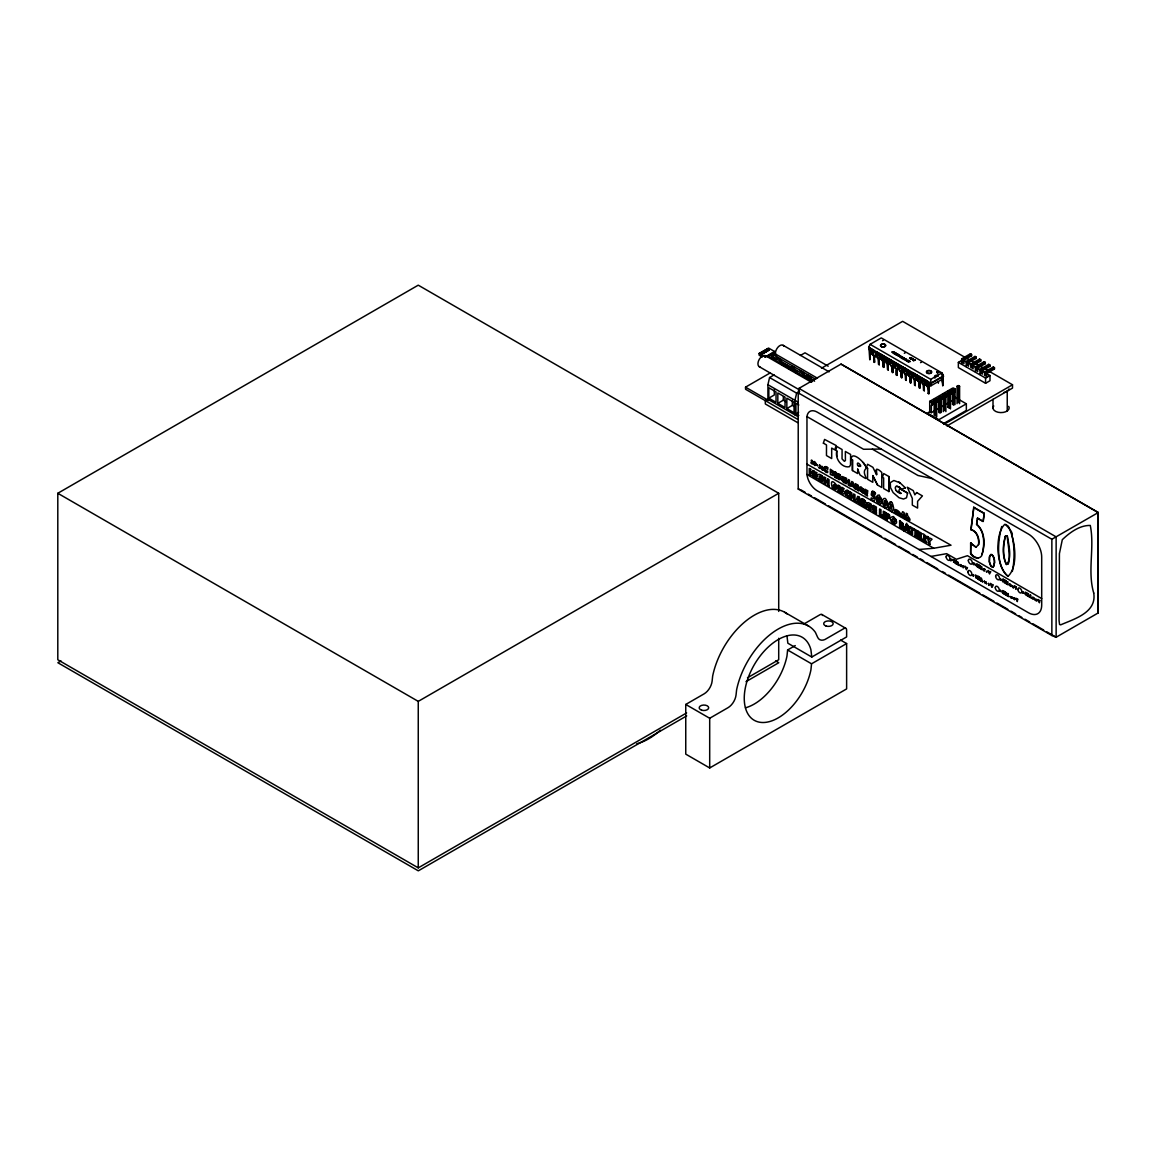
<?xml version="1.0" encoding="UTF-8"?>
<svg xmlns="http://www.w3.org/2000/svg" width="1156" height="1156" viewBox="0 0 1156 1156"><rect width="100%" height="100%" fill="white"/><g stroke="black" fill="none" stroke-linecap="round" stroke-linejoin="round"><path stroke-width="1.5" d="M1012.309 571.469C1014.578 560.79 1014.766 547.25 1012.049 535.748C1014.404 531.038 999.738 520.272 1008.278 526.226C1015.373 540.112 1018.653 566.411 1008.032 576.295C995.764 567.379 994.666 533.523 1004.853 524.26M1008.032 576.295C995.562 565.717 997.7 540.835 1001.732 526.515M1007.512 564.345C1012.439 562.38 1004.969 527.57 1007.714 537.468C1008.726 545.531 1012.338 558.738 1006.312 564.576C1002.18 556.195 1002.7 544.837 1005.417 536.138C1003.264 545.112 1002.324 556.05 1006.573 564.417L1007.772 564.2M887.129 501.718C887.432 510.562 888.53 501.14 885.164 498.409C879.759 497.629 884.051 511.125 886.941 507.498M893.501 507.86C894.715 506.473 891.724 513.553 891.117 511.299M876.971 496.531L876.739 498.265L877.346 495.389L879.196 494.985L881.363 499.161L881.175 498.279M893.386 506.949C891.449 495.592 885.279 505.88 890.582 510.909M977.6 518.105L976.762 524.304C985.187 531.312 985.201 544.895 982.036 554.374C984.681 544.635 984.97 531.471 976.488 524.448L977.6 518.105L983.279 521.385L984.247 513.293L973.814 507.267L970.852 529.65C977.34 531.312 979.219 539.621 978.568 544.577C979.883 538.783 977.123 530.763 970.852 529.65M814.445 465.304C815.385 466.692 817.003 462.4 814.388 461.605M823.679 468.715L823.607 467.963L823.534 469.495M879.918 501.314C878.632 489.075 877.303 505.822 879.846 502.036M885.453 505.866C887.244 504.377 884.672 498.091 884.354 501.588M885.958 504.71L886.002 503.554M813.564 463.744L814.229 461.547M821.381 467.385L821.381 468.252L821.454 466.721M898.732 486.734L899.715 487.384L896.102 486.286C894.123 487.673 896.073 490.953 897.75 492.167C905.22 496.444 895.192 489.017 901.275 493.337M815.023 464.293L814.705 462.501M822.826 469.061L822.451 467.053M822.364 481.676L823.332 479.249L820.529 477.63L820.442 478.931L821.685 479.538L820.442 478.931M863.835 492.702L864.226 491.054L861.856 489.682L861.784 490.78C864.197 493.366 858.908 490.187 860.945 488.367M867.101 506.545C865.223 504.536 872.592 514.796 872.448 507.6L869.558 506.039L870.8 507.903L869.558 507.282M889.643 518.322L889.369 514.955L885.857 512.672L885.857 518.928L887.36 519.694L885.857 518.928M806.96 416.594L806.96 474.48A14.638 8.453 60 0 0 817.22 490.794L1028.45 612.738A18.756 10.823 60 0 0 1041.7 605.079L1041.7 557.033A18.756 10.823 60 0 0 1028.45 534.072L817.22 412.128A14.638 8.453 60 0 0 806.96 416.594L863.546 449.265L881.175 449.048M822.711 469.192L822.35 466.995M903.689 528.09C903.472 526.587 902.764 523.09 903.356 524.304M833.837 472.038L834.329 474.567L833.36 471.287L830.326 469.206L830.326 474.509L833.505 475.737M817.552 476.388C817.364 470.29 827.985 479.682 819.142 476.778M839.025 478.396L837.421 474.206M840.658 488.439L840.672 489.277L840.903 487.442M858.59 487.485L858.662 486.82M865.801 502.239C866.48 504.854 864.413 497.831 861.812 498.785L861.812 505.056C864.746 508.221 862.651 499.681 863.229 505.866M866.798 504.059L867.462 502.802L866.711 505.36M891.955 519.347L893.588 518.423L894.831 521.891M907.605 493.063L899.7 488.555L907.605 493.063L906.506 497.803L903.501 499.045L899.021 497.716L893.126 492.572L890.496 487.615L890.279 482.659L893.863 480.491L900.163 482.89L898.732 481.922M825.716 468.223L825.427 469.379M842.334 478.396C849.227 490.91 834.444 472.284 844.588 477.515L844.516 479.205L842.493 477.992M849.039 495.722L846.972 494.696L846.741 492.181M846.683 493.843L846.683 492.34M870.165 508.51L868.156 506.039L869.211 504.262M868.344 506.429L868.272 504.84M976.314 564.735L977.369 566.874L975.78 565.212M1003.61 592.898C1000.648 591.366 1005.879 591.467 1002.353 590.557M994.001 566.339L994.348 560.01L992.86 555.805L990.721 554.577L992.079 554.605L994.001 557.51L994.796 562.365L992.86 567.336L990.721 566.108L989.218 561.859L989.218 557.048L990.981 554.418M1014.679 599.588L1014.231 598.317M992.86 567.336L990.981 565.949L989.478 561.7L989.825 555.4M826.237 472.168C824.56 472.949 822.884 463.108 827.739 467.79L827.739 469.437M824.228 468.267L824.445 467.197M844.993 492.225L845.253 493.785L845.339 490.91L846.539 490.158L848.562 490.982L847.464 490.317M952.515 560.255L952.761 559.533M820.514 466.865L820.341 468.498M1011.384 597.594C1013.422 600.802 1011.601 594.054 1011.413 597.869M820.457 466.576C818.072 461.62 821.092 467.905 818.593 467.573L820.009 468.469M961.228 565.226L960.65 564.562L960.997 565.457M973.106 576.28C974.84 574.792 972.066 573.665 973.381 575.659M795.241 645.583L787.612 649.99L786.961 656.146A47.931 27.672 -60 0 1 745.447 707.804M846.625 643.56L811.555 663.804L810.905 669.974A47.931 27.672 -60 0 1 758.712 722.038A47.931 27.672 -60 0 1 758.712 657.909A47.931 27.672 -60 0 1 810.905 649.715L811.787 657.042L846.625 636.927L846.625 630.063A3.786 2.182 -60 0 0 843.952 628.532L824.878 639.543A12.716 7.341 -60 0 1 817.668 637.361L815.413 632.39A60.849 35.128 -60 0 0 772.54 632.737A60.849 35.128 -60 0 0 736.603 689.886L736.054 694.915A11.473 6.618 -60 0 1 728.02 707.689L709.697 718.266L685.754 704.452L685.754 754.131L709.697 767.96L846.625 688.904L846.625 643.56L840.629 640.106M840.47 479.133L838.721 475.896L839.386 476.445M844.444 492.846C845.657 492.181 839.357 488.28 844.212 488.887L842.406 487.427M971.112 529.491L973.814 507.267M977.326 518.249L983.019 521.529L984.247 513.293M907.59 517.527L907.388 520.084L906.217 519.405L906.217 513.25L907.431 513.9C906.131 515.735 912.994 520.475 908.529 520.735L908.24 517.801M888.372 516.761L887.75 515.07M880.207 504.652L881.436 502.817L881.436 499.117M833.129 473.902C834.603 474.769 829.618 466.749 832.479 474.394M835.369 487.789C837.031 482.746 830.34 484.277 834.935 487.904M768.408 356.294L769.723 354.979L813.853 380.454M888.877 503.409L888.762 504.189M873.719 498.496L873.416 496.69C869.673 495.476 871.769 487.846 875.468 493.092L875.092 494.566L873.329 493.554L873.083 494.638C877.346 496.632 874.774 504.045 871.263 499.638C869.919 495.129 874.355 501.386 873.705 497.282M901.926 524.029C901.926 521.529 900.235 524.708 902.056 523.769M973.959 564.46L974.233 563.405M798.218 392.823L798.955 388.387L841.019 364.097L1097.94 512.296L1098.2 612.94L1056.136 637.231L1051.859 635.511L798.218 489.075L798.218 392.823L1051.859 539.26L1098.2 512.585L841.019 364.097M864.124 502.715C865.136 500.028 861.336 501.747 864.226 502.658M923.774 535.806L924.424 537.526L923.601 535.604M924.583 536.731L924.424 537.526M811.989 461.793C809.33 458.296 814.474 460.767 812.003 463.094C815.067 465.247 808.319 463.151 811.974 461.562M973.843 563.391L973.193 564.504L974.45 564.749M1036.527 599.95L1035.877 600.701C1038.623 602.767 1035.314 597.19 1036.513 599.95M890.481 504.305L890.395 508.207L890.308 507.224M798.016 416.651L767.916 399.297L767.916 384.731L769.564 377.535L774.159 374.891M796.657 393.141L794.952 400.337L795.01 414.917M840.759 489.219C843.504 493.048 842.652 492.167 840.34 492.124L842.71 494.147L844.357 493.525M834.401 474.538L833.996 475.419M903.139 528.552L903.746 527.815M1013.942 597.825L1014.217 598.967M1013.581 586.482L1012.67 586.265M925.855 538.754C927.603 534.968 917.994 529.217 922.112 539.866C925.927 543.522 921.578 533.162 924.959 541.398L926.707 542.41L924.858 541.456L923.514 538.277M1023.363 593.259L1023.378 592.537M881.436 502.817L881.248 503.51M887.129 506.993L887.389 506.256M890.077 483.511L890.322 482.63M860.685 488.959L860.873 488.41M823.347 443.21L824.575 439.425L836.178 445.522L834.777 449.857L831.684 448.08L831.684 458.571L826.468 455.551L826.497 444.959L823.404 443.182M835.629 450.291L836.857 446.505L842.088 449.525L842.045 458.903L844.371 461.316L845.412 460.55L845.368 451.476L850.628 454.453L850.513 464.9L849.458 466.706C842.016 468.368 834.661 458.643 836.8 450.97L835.687 450.262M825.5 468.671L826.28 468.093M953.18 560.284L953.469 560.212M1025.314 593.649L1026.369 595.167L1024.765 593.606L1025.256 592.132L1026.369 592.725L1025.314 593.649M888.877 491.517L883.603 488.54L883.646 477.963L882.433 477.312L883.704 473.555L888.877 476.532L888.877 491.517L888.877 476.532M961.33 566.715L960.723 565.876M771.688 354.878L771.616 353.852L770.532 354.415M1014.693 599.574L1014.115 599.4M866.422 467.616L867.592 468.296L866.379 467.645L867.592 464.25L872.91 467.327C882.187 486.344 869.847 460.883 881.797 472.457L881.753 487.471L877.52 485.029L872.794 475.622L877.52 485.029M1002.035 590.846L1002.021 592.06M851.885 484.899C851.842 481.041 854.111 487.283 851.813 484.942L852.391 483.497M859.038 501.01L857.781 500.389C858.59 495.418 859.602 505.028 858.373 498.742M857.868 500.331L858.46 498.684M898.559 491.777L899.758 488.526M902.72 515.301C904.642 512.267 902.244 516.746 903.775 515.908M907.099 526.76L907.59 529.159L906.42 528.48L907.012 526.818M896.001 510.909L895.857 513.423L894.686 512.744C891.912 504.623 904.483 514.478 899.108 515.301C898.978 509.232 898.4 514.969 896.897 514.015L896.94 512.122M849.906 485.809L851.755 481.488L853.056 482.24L854.775 488.54L853.215 486.719L849.978 485.78M857.391 501.401L861.191 504.695L857.477 501.357L857.015 502.282L855.527 501.415L857.694 496.314L859.24 497.196L861.278 504.637L859.24 497.196M904.165 529.506C910.596 511.833 902.908 538.277 904.252 529.448M902.417 516.183L902.041 516.992L900.712 516.226L902.619 511.689L903.992 512.484L905.813 519.131L902.417 516.183L904.151 517.194M905.654 530.358L906.116 529.434L909.917 532.728L907.879 525.286L906.246 524.448M966.185 568.521L967.485 567.538L966.416 569.706L964.957 566.18L966.185 568.521L965.693 566.512M989.319 572.784L990.62 571.815L989.55 573.968L988.178 570.414L989.392 572.74M962.919 565.848L963.96 566.353L963.223 567.856L962.861 566.079M978.568 544.577L976.011 547.265L970.635 543.045L976.011 547.265M983.756 570.63L983.915 568.795L984.883 569.359L984.218 570.804L984.363 569.402M984.218 570.804L984.883 569.359M992.151 587.234L993.25 584.907L992.513 584.488L991.891 585.933L990.548 583.361L991.646 586.93M869.745 350.586L868.662 347.262L870.107 344.344L881.277 337.899L942.01 372.955L943.455 376.292L942.371 379.197L930.84 385.858L875.858 354.112M837.536 473.989L837.638 473.873M982.297 554.215C980.895 559.663 973.627 559.099 970.635 553.608L970.635 543.045M838.794 475.853L840.34 475.217L838.143 473.743M838.736 479.422L837.074 477.948L837.652 477.081L838.924 478.353M986.921 572.104C984.898 571.237 987.629 570.616 986.848 571.787M975.707 564.041L976.907 563.839L977.369 564.981M863.648 492.933L863.489 493.063M814.532 462.487L814.705 464.654M929.251 539.433L930.334 538.234L932.039 539.231L929.915 541.355L929.915 544.375L928.499 543.551C930.421 541.673 923.832 533.783 928.311 537.078L929.337 539.375L928.311 537.078M1012.049 597.406L1012.136 598.129M857.188 486.907L856.495 485.289L856.972 486.922M894.672 522.05L894.758 521.992M841.106 487.254L841.004 487.297M988.669 583.332L989.03 585.427L988.337 583.505M1032.351 598.663L1032.9 597.19M858.475 487.904C856.004 487.904 861.408 492.933 857.564 490.231L856.423 487.543M865.367 504.103C863.778 502.976 868.532 510.128 864.659 506.588L863.229 503.467M821.772 466.157L823.534 468.007M1023.378 593.259C1021.326 593.216 1023.262 590.095 1023.378 592.537M826.583 472.486C829.488 472.977 826.251 471.027 825.572 469.683M848.938 495.78L849.14 497.586M1003.596 592.912L1003.394 593.62M889.383 518.48L887.273 517.671L887.273 519.752M686.635 712.92L418.255 867.867L57.8 659.758L57.8 493.28L418.255 285.171L778.711 493.28L778.711 611.423M60.979 660.929L57.858 662.72L418.313 870.829L686.707 715.882M762.194 356.973L759.116 355.195L759.116 353.476L760.157 352.883L762.006 353.938L769.231 349.777L768.176 350.658C762.613 347.075 769.332 353.49 765.301 349.907M761.183 352.291C766.139 354.574 758.957 352.797 762.223 351.684L764.058 352.753M763.249 351.106C768.205 353.389 761.009 351.612 764.289 350.499L766.125 351.843L767.136 351.265M769.231 350.051L767.382 348.707L768.538 348.043L774.679 351.583M760.157 352.883L761.183 352.58M762.223 351.684L763.249 351.381M764.289 350.499L765.301 350.196M766.341 349.589L767.382 348.996M760.345 353.274L761.37 352.681M762.411 352.074L763.422 351.496M764.289 351.93L765.489 350.297M766.341 349.95L767.57 349.098M760.793 353.881L761.818 353.288L761.818 354.097M760.157 353.158L762.006 354.227L763.018 353.635M762.223 351.973L764.058 353.042L765.084 352.45M761.66 355.745L762.266 356.525M765.055 357.016L774.823 351.381L775.286 353.649L774.549 353.375M766.992 356.265L774.925 352.103L774.925 353.591L771.905 355.34M775.286 351.655L766.919 356.481L768.032 355.976L812.148 381.451M767.367 356.481L774.925 352.103M765.619 400.829L745.533 389.24L745.533 387.159L769.939 373.07M800.429 355.456L805.01 352.826L828.187 366.192M768.827 398.155L776.037 402.317L776.037 391.913L768.827 387.751L768.827 398.155L774.318 394.976L774.318 389.774M797.582 422.59L765.315 403.964L765.315 400.626L768.437 398.834M821.483 368.2L902.634 321.339L1012.512 384.775L1012.512 388.098L946.952 425.943M869.745 359.747L869.023 348.505L869.919 347.985L870.107 359.53M882.534 340.702L883.444 340.182M777.829 403.357L785.04 407.519L785.04 397.115L777.829 392.953L777.829 403.357L783.335 400.178L786.21 401.855M871.191 349.748L871.725 349.025L870.829 349.546L870.829 354.126L871.191 349.748L869.023 348.505M799.706 391.378L796.6 393.141L769.564 377.535M872.621 350.586L873.531 350.066L872.621 355.167L872.621 350.586L875.323 352.147L876.234 351.626L909.57 370.874L908.674 371.394L908.674 375.975L910.018 376.336L910.74 382.997L910.74 376.755L910.74 382.997M876.234 352.045L875.684 356.51L874.341 356.149L874.341 362.392L874.341 356.149M878.488 358.129L877.129 357.768L877.129 353.187L878.04 352.667L877.491 357.551L878.488 358.129L879.21 364.79L879.21 358.548L879.21 364.79M872.621 355.167L873.979 355.528L874.702 362.189M786.846 408.559L794.056 412.721L794.056 402.317L786.846 398.155L786.846 408.559L792.337 405.38L795.227 407.057M880.193 354.95L880.742 354.227L879.832 354.748L879.832 359.328L880.193 354.95L877.129 353.187M882.996 360.73L881.638 360.369L881.638 355.788L882.534 355.268L881.999 360.166L882.996 360.73L883.704 367.391L883.704 361.149L883.704 367.391M873.618 355.73L873.979 361.77M884.701 357.551L885.236 356.828L884.34 357.349L884.34 361.929L884.701 357.551L881.638 355.788M887.49 363.331L886.146 362.97L886.146 358.389L887.042 357.869L886.508 362.767L887.49 363.331L888.213 369.992L888.213 363.75L888.213 369.992M878.127 358.346L878.488 364.371M798.796 405.019L795.906 403.357L795.906 413.761L798.652 412.186M889.21 360.166L889.744 359.429L888.848 359.95L888.848 364.53L889.21 360.166L886.146 358.389M892.721 372.593L892.721 366.351L892.721 372.593L891.998 365.932L890.655 365.571L890.655 360.99L891.551 360.47L891.016 361.207M904.339 353.288L905.249 352.768M882.635 360.947L882.996 366.972M890.655 360.99L893.357 362.55L894.253 362.03L893.718 366.929L892.36 366.553M890.655 365.571L891.998 365.932M895.149 368.172L896.507 368.533L895.149 368.172L895.149 363.591L896.059 363.49M887.129 363.548L887.49 369.573M895.149 363.591L897.851 365.151L898.761 364.631L898.212 369.53L896.868 369.154L896.868 375.397L896.868 369.154M901.738 377.795L901.738 371.553L901.738 377.795L901.015 371.134L899.657 370.773L899.657 366.192L900.567 365.672L900.018 366.409M891.637 366.149L891.998 372.174M899.657 366.192L902.359 367.752L903.27 367.232L902.72 372.131L901.377 371.755M899.657 370.773L901.015 371.134M905.524 373.735L904.165 373.374L904.165 368.793L905.061 368.273L904.527 373.171L905.524 373.735L906.232 380.396L906.232 374.154L906.232 380.396M896.146 368.75L896.146 374.992L897.229 375.194M904.165 368.793L906.868 370.354L907.763 369.833L907.229 374.732L905.87 374.356M920.566 362.652L921.462 362.131M909.57 371.293L909.035 375.772L910.018 376.336M900.654 371.351L901.015 377.376M908.674 371.394L911.376 372.955L912.272 372.434L927.777 381.379L926.881 381.899L926.881 386.48L928.311 386.899L929.034 393.56L929.034 383.156L930.84 383.575L943.455 376.292L942.198 375.555M912.272 372.853L911.737 377.333L910.379 376.957M914.526 378.937L913.182 378.576L913.182 373.995L914.078 373.475L913.543 378.373L914.526 378.937L915.249 385.598L915.249 379.356L915.249 385.598M905.162 373.952L905.524 379.977M913.182 373.995L915.884 375.555L916.78 375.035L916.246 379.934L914.887 379.558M919.034 381.538L917.676 381.177L917.676 376.596L918.587 376.076L918.037 380.974L919.034 381.538L919.757 388.199L919.757 381.957L919.757 388.199M909.656 376.553L910.018 382.578M920.74 378.373L921.289 377.636L920.393 378.156L920.393 382.737L920.74 378.373L917.676 376.596M923.543 384.139L922.185 383.778L922.185 379.197L923.095 378.677L922.546 383.575L923.543 384.139L924.265 390.8L924.265 384.558L924.265 390.8M914.165 379.154L914.526 385.179M961.633 363.938L961.633 358.837L970.419 353.765L971.575 354.43L971.575 355.759L963.945 360.166L963.945 363.62M922.185 379.197L924.887 380.757L925.797 380.237L925.248 385.136L923.904 384.775M961.633 358.837L962.789 359.502L971.575 354.43M958.353 362.377L962.789 359.805L989.998 375.527L989.998 380.729L985.577 383.286L958.353 367.579L958.353 362.377L985.577 378.084L989.998 375.527M870.107 344.344L930.84 379.414L934.684 376.986A2.543 1.474 0 0 1 937.805 375.18L942.01 372.955M927.777 381.798L926.881 386.48M934.944 377.839L938.065 375.238L938.21 375.946M918.673 381.755L919.034 387.78M926.881 381.899L929.583 382.838M940.926 378.373L942.01 378.995L942.732 385.656L943.094 374.616L942.198 375.136L943.455 375.873L930.84 383.156L868.662 347.262M966.214 366.582L966.214 361.481L974.999 356.409L976.141 357.074L976.141 358.403L968.526 362.811L968.526 366.264M966.214 361.481L967.37 362.146L976.141 357.074M942.01 378.995L943.094 385.439M923.182 384.356L923.543 390.381M970.794 367.521L970.794 364.126L979.566 359.054L980.722 359.718L980.722 361.048L973.106 365.455L973.106 368.909M970.794 364.126L971.95 364.79L980.722 359.718M927.95 387.115L928.311 393.141M927.95 393.358L929.034 393.56M975.375 371.871L975.375 366.77L984.146 361.698L985.302 362.363L985.302 363.692L977.687 368.099L977.687 371.553M976.531 370.83L976.531 367.435L985.302 362.363M813.651 461.995L814.156 461.576M813.781 464.481L813.723 464.076M836.8 450.97L836.843 456.447M979.956 374.515L979.956 369.414L988.727 364.342L989.883 365.007L989.883 366.336L982.253 370.744L982.253 374.197M816.367 465.044L816.439 464.177L817.841 465.897L816.439 465.001M979.956 369.414L981.097 370.079L989.883 365.007M810.659 469.264L810.659 471.677C814.185 476.113 812.292 466.475 812.697 472.847M929.713 411.753L929.713 401.349L952.602 388.127L954.206 389.052L955.102 391.653L931.317 405.395L931.317 412.678L929.713 411.753L927.43 413.068L938.874 419.686L966.344 403.82L966.344 410.438L943.455 423.66M934.164 415.149L934.164 399.47L935.435 398.733L936.707 399.47L936.707 416.882M938.744 412.504L938.744 396.826L940.016 396.089L941.287 396.826L941.287 412.504M943.325 411.608L943.325 394.182L944.597 393.445L945.868 394.182L945.868 411.608M947.891 407.129L949.177 406.392L950.449 407.129L949.177 407.866L947.891 407.129L947.891 391.537L949.177 390.8L950.449 391.537L950.449 408.964M952.472 404.571L952.472 388.893L953.743 388.156L955.015 388.893L955.015 404.571M957.052 403.675L957.052 386.249L958.324 385.512L959.596 386.249L959.596 403.675M810.659 471.677L812.784 472.804M929.713 401.349L931.317 402.274L952.674 389.933M934.164 399.47L935.435 400.207L936.707 399.47M938.744 396.826L940.016 397.563L941.287 396.826M943.325 394.182L944.597 394.919L945.868 394.182M947.891 391.537L949.177 392.274L950.449 391.537M952.472 388.893L953.743 389.63L955.015 388.893M957.052 386.249L958.324 386.985L959.596 386.249M984.522 375.454L984.522 372.044L993.307 366.987L994.463 367.651L994.463 368.981L986.834 373.388L986.834 376.842M814.2 471.2L814.113 477.515L814.2 471.2L812.697 470.434M984.522 372.044L985.678 372.723L994.463 367.651M809.258 474.711L810.761 475.463L809.258 474.711L809.258 468.44L810.761 469.206M932.213 404.875L932.213 403.834L955.102 390.612M822.046 467.862L822.277 469.033M57.8 493.28L418.255 701.374L778.711 493.28M814.2 477.457L812.784 476.648L812.784 474.032L812.697 476.691L814.113 477.515M826.164 466.735L827.739 467.79M816.656 472.717L816.656 478.989L815.255 478.165L815.255 471.908L816.757 472.674M822.205 469.856L821.454 468.209M824.214 468.975L825.456 471.402M826.988 468.556L826.641 468.296M815.255 478.165L816.656 478.989M827.739 471.157L827.566 471.272M819.662 475.954L820.442 476.127M817.986 478.194L820.543 481.315L819.835 480.838M820.948 476.402L822.942 477.905M821.786 475.795L822.667 476.951M931.317 412.678L952.674 400.337M819.228 478.078L821.425 480.087M818.159 478.873L819.228 480.26M819.301 478.57L819.705 479.321M852.434 470.535L852.478 459.944L852.434 470.535L857.68 473.57L857.68 469.134M835.123 471.98L835.123 477.269L835.123 471.98L836.38 472.616L836.38 477.919L836.38 472.616M823.332 479.249L823.274 480.145M825.543 477.847L825.543 480.26C829.271 484.537 826.063 476.691 829.083 479.783L828.982 486.098L827.58 485.289L827.58 482.673L825.63 481.46L825.543 484.118L824.127 483.295L824.228 476.98L825.63 477.789M820.89 481.59L820.457 481.358M825.543 480.26L827.667 481.387L827.58 479.018M838.461 473.815L840.34 475.217M824.127 483.295L825.543 484.118M839.083 475.203L839.791 476.055M837.623 476.142L838.49 477.052M827.58 482.673L827.667 485.231L829.083 486.055M857.68 465.406L858.98 466.114L857.68 465.406C855.7 458.874 864.211 468.151 858.937 466.143M852.478 459.944L851.264 459.293C851.062 449.496 866.783 463.628 866.003 468.628C860.064 473.425 873.17 484.003 859.948 474.885L857.723 469.105M863.127 462.443L864.255 463.744M841.062 478.7L841.496 480.015M865.035 465.16L864.197 463.773M837.161 486.893L836.048 489.552L832.378 488.063C828.65 474.755 838.1 486.373 836.857 486.156M839.068 479.653L840.268 479.523M834.935 484.682L835.687 487.341M846.467 478.526L846.467 480.578C849.689 484.147 846.886 477.558 849.458 480.174L849.385 485.506L848.186 484.826L848.258 482.572C844.935 478.96 847.998 485.78 845.267 483.136L845.339 477.789L846.539 478.483M843.837 481.069L844.588 480.882M832.378 488.063L834.892 489.465M943.845 424.411L1012.512 384.775M834.589 487.832L834.849 487.962M839.545 485.823L839.444 492.138L839.545 485.823L838.042 485.058L838.042 491.329L839.444 492.138M838.042 491.329L839.545 492.08M840.802 489.638L842.637 491.705M840.34 492.124L841.25 493.179M858.373 485.881L857.477 484.913L858.532 486.546M848.345 492.528L849.241 493.554M849.14 491.661L848.475 491.04M857.55 484.87L855.238 483.584L855.31 488.844M846.12 495.303L845.571 494.566L848.562 497.398M850.036 491.994L850.122 498.207C853.114 501.357 850.744 492.442 851.452 499.074L850.036 498.25L850.036 491.994L851.538 492.759L851.538 495.173L853.576 496.343L851.452 495.216L851.538 492.759M861.784 488.41L863.98 489.869L860.83 486.792L859.5 487.659L859.472 489.682L862.911 493.164M860.613 489.725L860.888 490.433M861.784 490.78L861.856 489.682M864.226 491.054L861.784 489.725M853.489 497.644L853.489 500.245L854.891 501.054L854.992 494.739L853.576 493.93L853.489 496.401M867.52 490.679L864.905 489.176L864.905 494.479L867.592 495.938L866.104 494.017C865.497 491.502 869.283 495.404 866.104 493.063M853.489 500.245L854.992 501.01M867.448 492.687L866.104 491.921C865.497 489.378 868.503 493.511 867.592 490.635M855.527 501.415L857.102 502.224M861.812 498.785L861.899 504.999L863.315 505.808M873.329 493.554L874.066 495.317M871.335 495.202L872.245 491.213L875.468 493.092M889.947 484.566L890.12 486.112M871.826 495.36L872.852 496.17M864.457 500.36L865.252 501.054M863.864 501.27L864.428 502.21M863.229 502.398L863.315 500.794M871.263 499.638L871.927 500.245M867.824 502.643L867.376 502.86M896.81 486.141L897.735 486.271M879.557 497.412L879.832 498.164M876.971 500.23C876.306 496.935 877.78 504.204 877.158 501.155M870.988 504.103L872.058 506.27L869.558 504.478M870.425 505.186L872.058 506.27M878.329 500.389L878.835 501.964M869.558 506.039L869.644 507.224M896.261 490.621L897.013 491.473M879.73 504.637L877.78 502.817M869.298 508.178L870.078 508.553M905.365 487.846L900.105 482.919M872.448 507.6L872.39 508.495M885.438 500.895L885.958 502.513M876.335 509.493L874.659 508.626L876.335 509.493C877.433 512.845 872.419 508.134 876.335 510.851M885.164 505.779L884.311 502.571M884.441 504.782L884.354 503.785M890.582 501.632L891.637 502.253M873.242 511.66L876.421 513.38L873.242 511.66L873.344 505.331L876.421 507.123L876.335 508.524L874.745 507.513L874.659 508.626M876.421 512.021L874.659 511.111L876.421 512.021L876.335 513.437M884.629 507.47L885.684 508.076M891.738 505.028L891.825 505.996L890.684 503.929M888.791 507.152L889.065 508.019M879.485 515.258L882.678 516.992L879.485 515.258L879.572 508.943L880.988 509.753L880.886 514.709L882.678 515.634L880.886 514.709M884.802 511.964L884.716 518.278L884.802 511.964L883.314 511.198L883.314 517.469L884.716 518.278M885.857 512.672L885.944 518.885M883.314 517.469L884.802 518.22M888.646 514.218L889.643 515.403M887.36 514.752L887.36 516.313M887.273 516.356L888.574 516.53M888.632 518.408L889.47 518.437M892.822 516.573C895.987 516.645 887.851 516.689 890.539 519.145M893.487 518.466L894.513 519.304M894.166 517.353L896.319 520.662M892.157 520.345L892.071 519.608M896.536 521.269C897.648 524.81 892.316 524.521 891.319 521.11M892.562 521.11L893.241 521.703L892.316 520.691M895.857 519.246L896.175 519.94M894.946 520.446L895.12 521.067M893.588 523.509L894.86 523.986M902.894 528.509L899.643 526.89L899.643 520.634L903.168 523.581M901.059 523.914L901.145 522.628M901.463 526.601C901.275 522.917 902.692 529.376 901.969 525.604M901.059 526.471L901.145 525.099M903.414 526.139L903.804 526.905M907.792 525.33L909.83 532.772M909.945 526.572L917.589 530.893L917.503 532.295L916.332 531.63L916.332 536.529L914.931 535.719L915.017 530.763L912.503 529.405L912.503 534.318L911.087 533.508L911.174 528.538L909.945 527.931L909.945 526.572L910.032 527.887M906.116 529.434L908.067 530.561M908.327 531.905L909.917 532.728M913.673 528.726L913.673 530.084M911.087 533.508L912.59 534.26M918.124 531.298L918.211 537.511L921.216 539.346L918.124 537.569L918.124 531.298L921.303 533.032L921.216 534.433L919.54 533.465L921.216 535.401L919.627 534.491M914.931 535.719L916.332 536.529M919.627 536.962L921.303 537.93L919.54 537.02C918.789 533.971 922.286 538.768 921.216 535.401M925.465 535.907L926.158 537.41M922.112 539.866L923.601 540.618M928.499 540.546L928.6 543.508L929.915 544.375M803.868 624.023L820.009 614.703A3.786 2.182 -60 0 1 822.595 615.498M685.754 704.452L704.076 693.875A11.473 6.618 -60 0 0 712.125 681.086L712.66 676.058A60.849 35.128 -60 0 1 744.898 621.798A60.849 35.128 -60 0 1 787.164 613.952M950.983 558.868L950.897 560.747L950.391 558.969M950.362 558.94L950.983 560.703M747.498 677.777L778.711 659.758L778.711 638.285M954.206 560.053L952.876 559.475M954.292 560.01L953.873 560.429M745.996 681.65L778.768 662.72L775.647 660.929M953.527 562.235L954.292 561.715L953.136 560.617M955.925 560.963L954.596 560.198L954.596 562.885L955.925 563.651L955.203 561.122L955.998 560.92M957.717 564.59L956.301 563.868L956.388 561.137L957.717 564.012M970.635 553.608L970.895 542.886M956.908 563.637L956.908 561.527M972.788 556.022L977.99 558.276M958.555 564.59L959.278 565.587L957.948 564.822L958.035 562.091L958.642 564.547M960.535 566.238L961.633 566.006M973.699 562.842L974.32 563.81M979.089 565.819L977.759 564.475L979.089 565.241L978.366 566.931L979.161 567.307M976.444 565.631L976.849 566.035M978.366 565.862L979.161 565.79M980.144 565.775L979.464 565.472L980.866 568.29M977.832 564.431L977.832 567.119M981.112 566.411L982.441 569.865L981.112 569.099L981.791 566.715M980.071 567.914L980.071 565.819M983.713 569.113L984.811 569.388M989.955 571.44L990.62 571.815M984.435 581.15L984.999 583.101L984.305 581.165M986.025 582.06L986.588 584.026L986.039 582.06M798.218 489.075L798.955 488.742M905.423 487.818L901.608 489.234L899.657 487.427M1005.156 536.283L1006.573 535.763M823.202 470.073L822.451 470.044M925.754 538.855L924.916 538.913L926.621 542.467M937.314 371.741L938.701 371.957M930.956 556.455L946.634 553.666L956.373 559.287L967.456 555.704L1041.7 598.562M918.904 549.49L933.788 548.247L951.012 545.227L806.874 464.12M1010.33 596.539L1010.821 597.854L1010.344 596.539M1013.306 587.855L1013.581 586.482M937.819 372.637L938.802 371.9M846.972 492.051L848.013 492.167M822.133 481.72L821.309 481.734M894.238 522.165L893.155 521.746M1013.22 587.826L1012.685 586.265M932.473 478.671L917.965 475.477L872.361 449.149M1003.003 579.026C1001.544 584.315 1003.899 580.717 1003.191 579.113M937.559 372.824L936.808 372.044M938.065 375.859L937.805 375.801A2.543 1.474 0 0 0 934.684 377.607L934.785 377.752M868.344 502.614L870.598 503.698M896.146 510.836L896.883 511.732M817.48 378.243L773.364 352.782L772.237 354.603M937.097 372.463C940.363 373.865 937.357 369.573 936.938 372.55M1003.408 593.62L1002.353 592.725M971.575 355.759L970.419 353.765M976.141 358.403L974.999 356.409M980.722 361.048L979.566 359.054M985.302 363.692L984.146 361.698M989.883 366.336L988.727 364.342M994.463 368.981L993.307 366.987M975.375 366.77L976.531 367.435M941.287 373.576L943.094 374.616M897.258 354.617L897.909 354.993L897.085 354.733M868.662 347.667L873.531 350.485M954.899 397.216L966.344 403.82M870.107 353.288L871.191 353.909M874.702 355.947L875.684 356.51M879.21 358.548L880.193 359.126M883.704 361.149L884.701 361.727M888.213 363.75L889.21 364.328M892.721 366.351L893.718 366.929M897.229 368.952L898.212 369.53M901.738 371.553L902.72 372.131M906.232 374.154L907.229 374.732M915.249 379.356L916.246 379.934M919.757 381.957L920.74 382.535M924.265 384.558L925.248 385.136M869.745 353.505L870.829 354.126M878.849 358.75L879.832 359.328M883.343 361.351L884.34 361.929M887.851 363.952L888.848 364.53M919.396 382.174L920.393 382.737M783.219 345.355L829.098 371.842M767.382 348.707L769.231 349.777M766.341 349.314L768.176 350.658M771.616 353.852L815.731 379.327M776.803 357.247L781.369 359.877M792.019 366.019L795.053 367.781M799.62 370.411L804.186 373.056M807.235 374.804L811.801 377.448M764.289 350.788L766.125 351.843M772.006 356.554L776.572 359.198M779.606 360.947L797.871 371.495M802.423 374.125L814.604 381.148M763.249 351.742L764.058 353.042M780.777 363.837L783.811 365.585M788.378 368.229L792.944 370.859M795.978 372.622L800.544 375.252M765.706 355.831L811.584 382.318M759.116 353.476L765.258 357.031M759.073 366.582L798.839 389.543M767.916 384.731L798.016 402.071M973.554 507.412L983.987 513.437M795.906 413.761L798.796 415.438M745.533 387.159L768.711 400.54M765.315 400.626L797.799 419.397M835.123 477.269L836.38 477.919M855.238 488.887L856.495 489.537L856.495 487.5M1006.11 580.861L1005.561 583.375L1006.775 584.069L1006.11 580.861L1006.11 583.072M977.759 567.163L979.161 567.885M980.866 568.882L979.464 568.145L979.537 565.428M1029.649 597.117L1028.363 596.395L1028.378 593.808L1029.649 597.132M1032.351 598.692L1033.493 598.938L1032.9 597.204M812.784 474.032L810.659 472.92L810.659 475.521M851.452 496.459L853.576 497.586M919.54 535.893L921.115 536.817M901.998 528.148L899.729 526.847L899.729 520.576M866.321 507.657L864.572 506.646L863.315 503.409M1013.928 597.825L1014.217 598.317M977.6 578.824L979.06 579.662L978.251 578.578L979.06 576.714L977.586 575.876L977.586 578.824L979.045 579.662M979.479 579.907L980.938 580.745L979.464 576.96L979.464 579.907L980.924 580.76M981.285 580.948L982.745 581.786L981.271 578L981.271 580.948L982.73 581.8M800.516 489.638L805.183 492.34M808.304 494.132L811.425 495.938M814.547 497.745L825.456 504.045M828.563 505.837L881.566 536.442M884.687 538.234L895.597 544.534M898.718 546.34L909.628 552.64M912.734 554.432L917.416 557.134M920.537 558.926L923.644 560.732M926.765 562.538L937.675 568.839M942.357 571.526L945.478 573.333M948.585 575.124L979.768 593.129M982.875 594.935L993.799 601.236M996.905 603.027L1007.815 609.328M1010.936 611.134L1015.618 613.822M1018.725 615.628L1021.846 617.434M1024.967 619.226L1029.649 621.928M1032.756 623.72L1043.666 630.02M1046.787 631.826L1056.136 637.231L1056.136 536.861L798.955 388.387L798.955 393.762M821.902 614.515L845.831 628.344M784.635 612.232L808.579 626.046M811.787 657.042L787.857 643.213L786.961 635.887M787.612 649.99L811.555 663.804M806.96 474.48L933.788 548.247M999.738 591.092L999.839 589.676L1000.532 591.569L999.752 591.092M907.113 360.643L908.602 360.528L906.246 360.889L908.313 360.499L907.287 360.542M905.061 359.458L906.564 359.357L904.209 359.704L906.275 359.328L905.249 359.357M975.895 577.725C978.742 579.532 973.887 570.63 975.91 577.725M970.895 553.449L973.049 555.877M931.317 402.274L932.213 403.834M891.233 521.168L890.77 519.752M877.433 502.007L877.707 502.86M845.339 493.742L845.571 494.566M890.467 508.163L891.478 509.261L891.912 505.952M1098.2 612.94L1097.94 512.296M876.812 498.222L876.768 499.291M1051.859 539.26L1051.859 635.511M1007.237 391.118L1007.237 410.944M993.004 399.311L993.004 408.314M985.678 372.723L985.678 376.119M985.577 378.084L985.577 383.286M981.097 370.079L981.097 373.475M971.95 364.79L971.95 368.186M967.37 362.146L967.37 365.542M962.789 359.502L962.789 362.897M958.324 386.985L958.324 402.664M953.743 389.63L953.743 405.308M949.177 392.274L949.177 407.952M944.597 394.919L944.597 410.597M942.732 375.252L942.732 385.656M940.016 397.563L940.016 413.241M935.435 400.207L935.435 415.885M930.84 379.414L930.84 385.858M928.673 382.954L928.673 393.762M924.887 380.757L924.887 385.338M921.303 537.93L921.216 539.346M915.884 375.555L915.884 380.136M911.376 372.955L911.376 377.535M906.868 370.354L906.868 374.934M902.359 367.752L902.359 372.333M897.851 365.151L897.851 369.732M896.507 370.093L896.507 374.775M893.357 362.55L893.357 367.131M882.678 515.634L882.592 517.05M876.537 469.466L876.537 474.596M876.248 509.55L876.248 510.909M875.323 352.147L875.323 356.727M874.745 509.94L874.659 511.111M872.838 475.593L872.794 482.298L867.549 479.263L867.592 468.296M867.52 492.644L867.448 493.843M849.241 491.603L849.14 493.612M792.337 400.178L792.337 405.38M783.335 396.71L783.335 400.178M762.223 352.334L762.223 353.129M709.697 718.266L709.697 767.96M418.255 701.374L418.255 867.867M660.336 730.202A60.69 35.041 -60 0 1 636.739 743.756M1009.029 388.936A8.092 4.667 0 0 1 1003.798 392.505M1008.682 406.348A8.092 4.667 0 0 1 1000.677 412.591A8.092 4.667 0 0 1 993.741 405.929M775.936 355.383A6.315 3.656 -60 0 1 777.872 347.306A6.315 3.656 -60 0 1 783.884 346.078M759.969 366.943A6.315 3.656 -60 0 1 759.391 359.111A6.315 3.656 -60 0 1 766.37 356.568M1093.735 593.071C1096.871 612.593 1074.488 618.85 1060.673 624.847L1059.59 624.515L1059.069 620.613L1059.416 553.623L1062.306 539.679C1069.762 532.555 1079.617 525.214 1090.281 525.445C1094.819 547.698 1087.218 571.021 1093.735 593.071M908.168 361.655L910.379 361.423L907.922 361.828L909.151 360.715L908.255 361.525M903.934 358.447C901.767 359.545 906.131 359.039 903.934 358.447M902.634 357.103L900.481 357.507L902.634 357.103M912.821 358.62L910.61 358.938L912.821 358.62M911.578 357.912L909.599 358.418L911.578 357.912M915.35 360.094L913.37 360.6L915.35 360.094M1034.764 598.837L1034.721 600.051L1033.854 597.782L1034.764 598.837M903.905 357.869L902.113 358.288L902.634 358.794L901.622 358.201L903.905 357.869M897.995 355.615L899.44 355.976C894.744 355.904 902.836 354.43 897.995 355.615M904.223 358.476L904.931 358.577L904.223 358.476M823.607 469.452L822.942 470.174L823.607 469.452M1016.269 586.713L1015.748 588.144L1014.65 585.789L1015.965 589.372L1016.254 586.728M1000.995 580.081C999.535 581.771 1000.547 576.194 1000.995 580.081M1011.688 586.251C1010.243 587.956 1011.24 582.378 1011.688 586.251M909.873 358.244L911.289 357.869L909.873 358.244M913.659 360.426L915.075 360.051L913.659 360.426M1017.656 599.126L1017.078 600.426L1015.864 598.1L1017.323 601.611L1017.641 599.126M1039.764 600.383L1039.215 601.64L1038.045 599.4L1039.446 602.767L1039.75 600.383M1009.853 583.91L1010.098 585.991L1009.838 583.91M916.621 492.557L914.844 494.855L913.254 490.606L907.287 487.225L912.315 498.366L912.315 505.114L917.589 508.091L917.589 501.357L922.43 495.91L916.621 492.557M896.102 353.172C894.903 355.21 896.261 354.661 896.897 353.881L894.108 353.866L896.102 353.172M892.764 352.522C894.946 352.45 890.814 351.482 892.186 352.19L892.764 352.522M900.278 356.857C902.46 356.799 898.328 355.817 899.7 356.525L900.278 356.857M893.386 351.829L892.403 352.118L893.386 351.829M900.9 356.164L899.917 356.453L900.9 356.164M913.312 359.025C911.203 360.513 914.353 359.762 913.312 359.025M894.325 352.161L893.241 353.375L895.568 352.869L894.325 352.161M897.721 354.112L896.117 355.036L898.617 354.632L897.721 354.112M906.131 359.978L906.131 359.978M937.776 382.376L938.499 382.795L937.776 382.376M1005.229 580.341L1004.029 579.662L1004.029 582.494L1005.229 583.173L1005.229 580.341M1007.598 581.714L1007.035 584.228L1008.249 584.922L1007.598 581.714M1028.002 593.592L1026.73 592.869L1026.73 595.441L1028.002 596.178L1028.002 593.592M1030.531 595.051L1029.938 597.305L1031.224 598.028L1030.531 595.051M1005.402 592.045L1004.073 591.28L1004.073 593.967L1005.402 594.733L1004.68 593.736L1005.402 592.045M1006.399 592.609L1005.778 594.964L1007.122 595.716L1006.399 592.609M1008.032 593.563L1007.411 595.904L1008.755 596.669L1008.032 593.563M701.576 710.145A4.74 2.731 0 0 0 708.686 707.775A4.74 2.731 0 0 0 701.576 705.406A4.74 2.731 0 0 0 701.576 710.145M826.063 626.032A4.74 2.731 0 0 0 833.173 623.662A4.74 2.731 0 0 0 826.063 621.292A4.74 2.731 0 0 0 826.063 626.032M927.762 373.186A2.543 1.474 0 0 0 931.592 371.914A2.543 1.474 0 0 0 927.762 370.643A2.543 1.474 0 0 0 927.762 373.186M927.762 373.402A2.543 1.474 0 0 0 931.592 372.131A2.543 1.474 0 0 0 927.762 370.845A2.543 1.474 0 0 0 927.762 373.402M881.811 346.656A2.543 1.474 0 0 0 885.626 345.384A2.543 1.474 0 0 0 881.811 344.112A2.543 1.474 0 0 0 881.811 346.656M881.811 346.872A2.543 1.474 0 0 0 885.626 345.586A2.543 1.474 0 0 0 881.811 344.315A2.543 1.474 0 0 0 881.811 346.872M946.143 556.917A2.803 1.618 60 0 0 949.249 560.4A2.803 1.618 60 0 0 948.96 556.296A2.803 1.618 60 0 0 946.143 556.917M968.352 560.689A2.803 1.618 60 0 0 971.459 564.171A2.803 1.618 60 0 0 971.17 560.053A2.803 1.618 60 0 0 968.352 560.689M967.904 572.047A2.803 1.618 60 0 0 971.011 575.529A2.803 1.618 60 0 0 970.722 571.411A2.803 1.618 60 0 0 967.904 572.047M995.634 576.338A2.803 1.618 60 0 0 998.741 579.821A2.803 1.618 60 0 0 998.452 575.702A2.803 1.618 60 0 0 995.634 576.338M995.302 587.797A2.803 1.618 60 0 0 998.408 591.28A2.803 1.618 60 0 0 998.119 587.161A2.803 1.618 60 0 0 995.302 587.797M1017.858 589.502A2.803 1.618 60 0 0 1020.965 592.985A2.803 1.618 60 0 0 1020.676 588.866A2.803 1.618 60 0 0 1017.858 589.502"/></g></svg>
